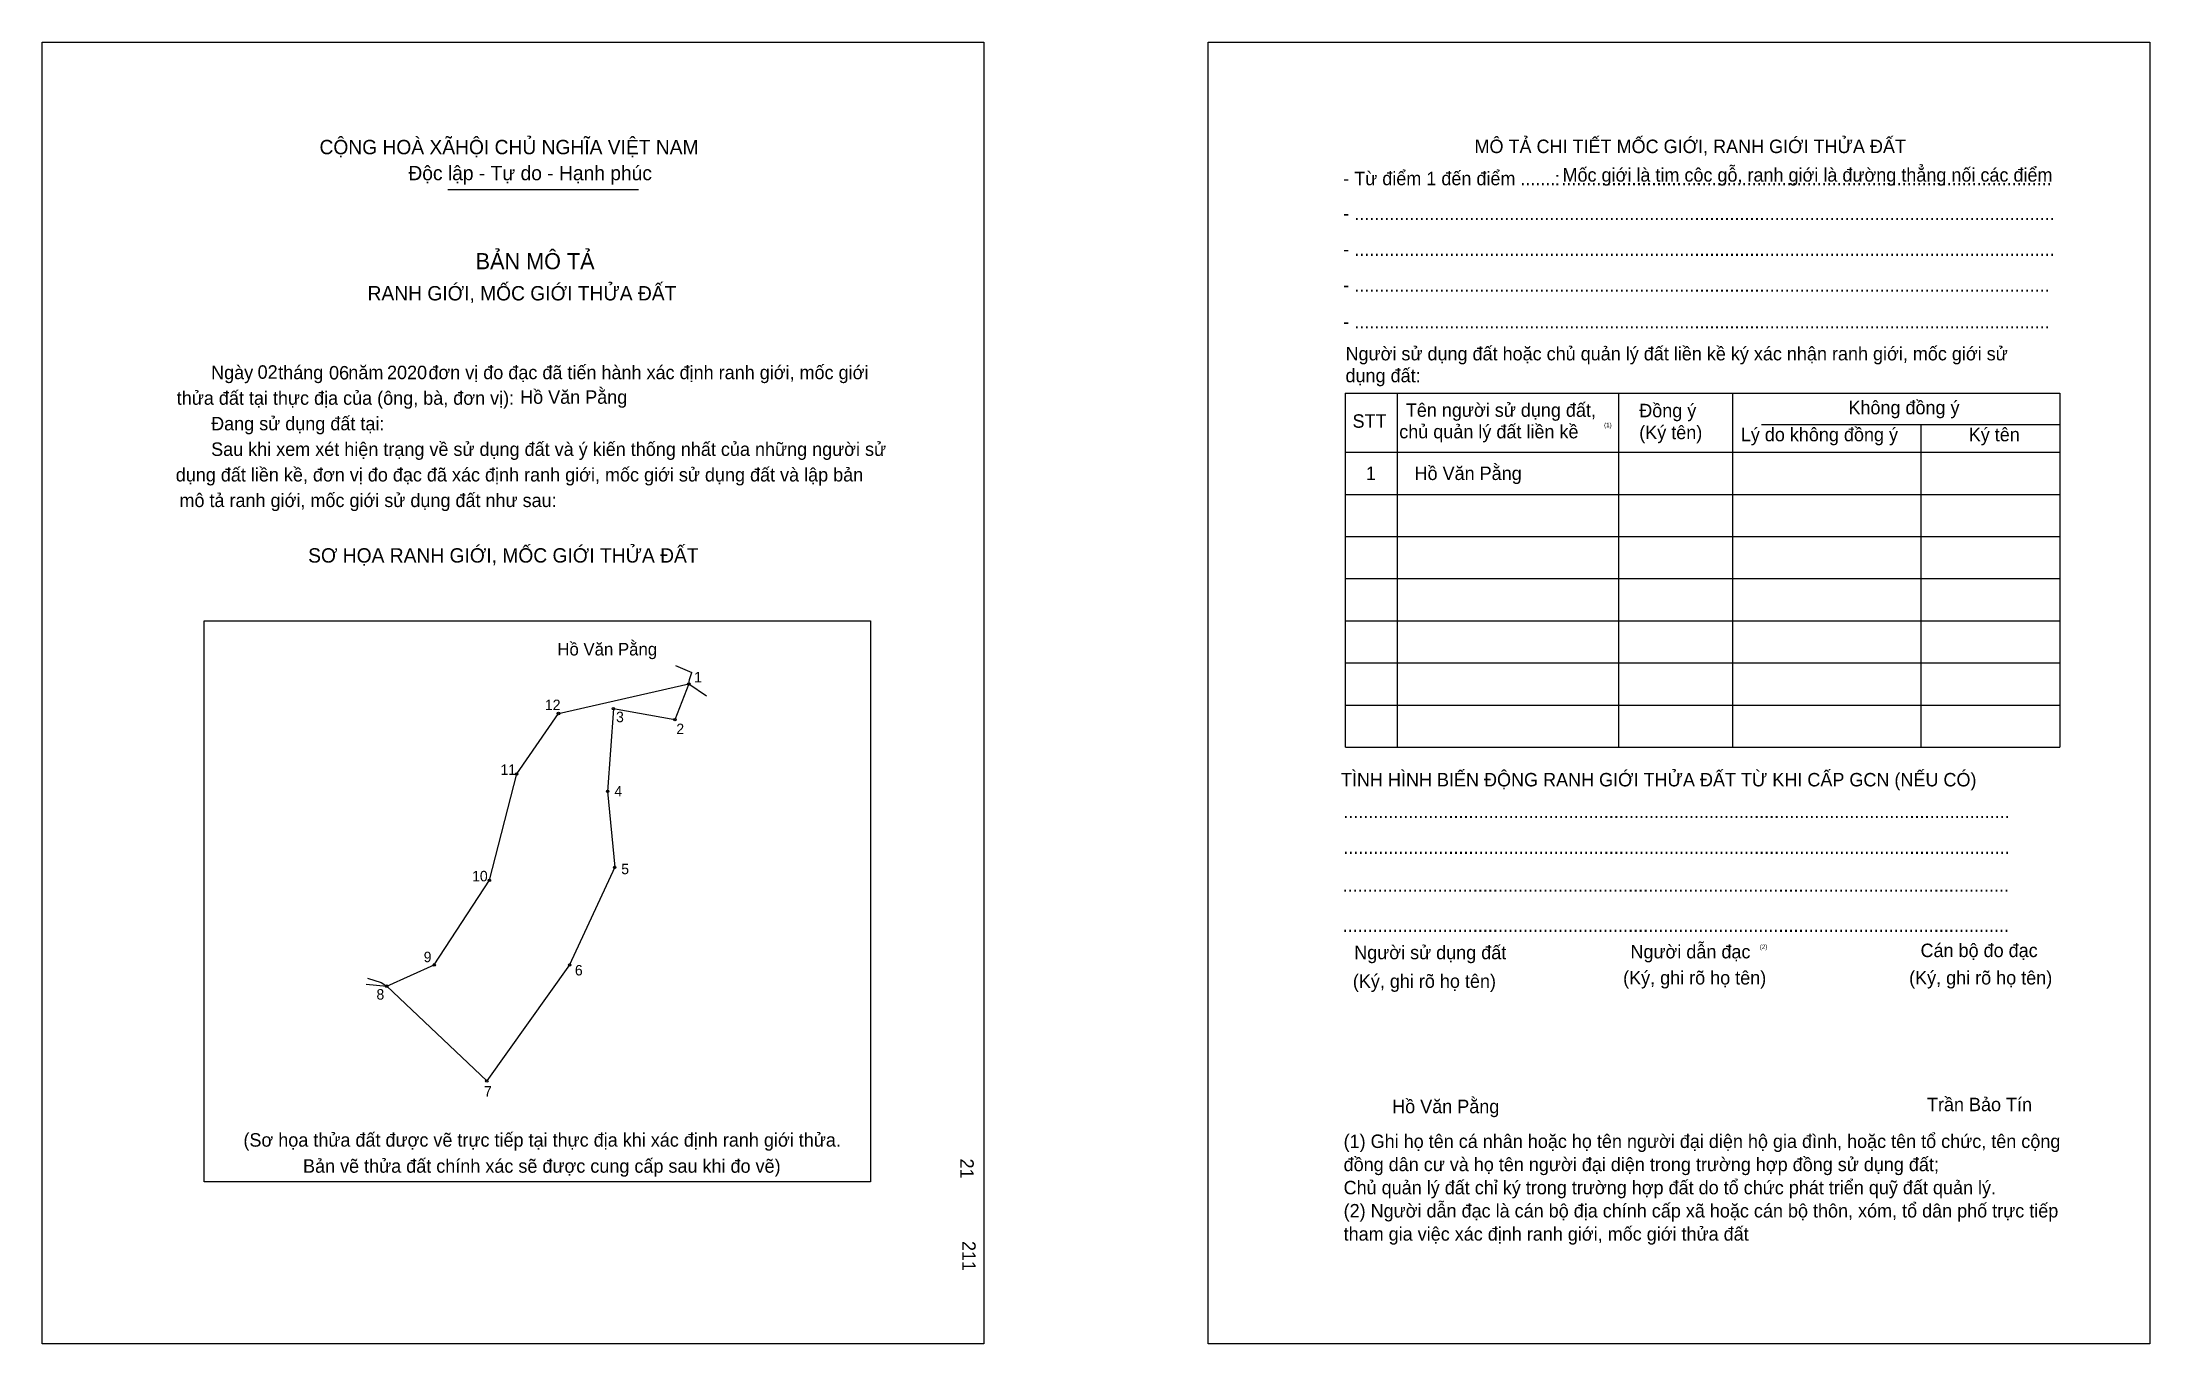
# Model space of a CAD drawing. Extents: x 547127 to 547623, y 1821149 to 1821456.
import ezdxf

# ---------------------------------------------------------------- set-up
doc = ezdxf.new("R2010")
doc.units = 0
for name, color, linetype in [('bmtKhungInTrang1', 7, 'Continuous'), ('bmtKhungInTrang2', 7, 'Continuous'), ('bmtNoiDung', 7, 'Continuous'), ('bmtTemplate', 7, 'Continuous'), ('CanhThua', 7, 'Continuous'), ('MocDinhThua', 7, 'Continuous'), ('RauThua', 7, 'Continuous'), ('SoHieuDinhThua', 7, 'Continuous'), ('TenChuLanCan', 7, 'Continuous')]:
    doc.layers.add(name, color=color, linetype=linetype)

msp = doc.modelspace()

# ---------------------------------------------------------------- linework, layer by layer
at = {"layer": 'bmtKhungInTrang1'}
msp.add_lwpolyline([(547127.14, 1821455.79), (547348.86, 1821455.79), (547348.86, 1821149.12), (547127.14, 1821149.12)], close=True, dxfattribs=at)
at = {"layer": 'bmtKhungInTrang2'}
msp.add_lwpolyline([(547401.74, 1821455.79), (547623.46, 1821455.79), (547623.46, 1821149.12), (547401.74, 1821149.12)], close=True, dxfattribs=at)
at = {"layer": 'bmtTemplate'}
for p, q in [((547222.69, 1821421.04), (547267.53, 1821421.04)), ((547446.21, 1821373.08), (547446.21, 1821289.71)), ((547498.37, 1821373.08), (547498.37, 1821289.71)), ((547525.21, 1821373.18), (547525.21, 1821289.71)), ((547602.23, 1821373.08), (547602.23, 1821289.71)), ((547532.01, 1821365.73), (547602.23, 1821365.73)), ((547434.06, 1821359.18), (547602.23, 1821359.18)), ((547434.06, 1821349.26), (547602.23, 1821349.26)), ((547434.06, 1821339.33), (547602.23, 1821339.33)), ((547434.06, 1821329.41), (547602.23, 1821329.41)), ((547434.06, 1821319.48), (547602.23, 1821319.48)), ((547434.06, 1821309.56), (547602.23, 1821309.56)), ((547434.06, 1821299.63), (547602.23, 1821299.63)), ((547434.06, 1821289.71), (547602.23, 1821289.71))]:
    msp.add_line(p, q, dxfattribs=at)
for points in [[(547433.95, 1821373.08), (547602.23, 1821373.08)], [(547433.95, 1821373.08), (547433.95, 1821289.71)], [(547569.5, 1821365.63), (547569.5, 1821289.71)]]:
    msp.add_lwpolyline(points, dxfattribs=at)
msp.add_lwpolyline([(547165.29, 1821187.32), (547165.29, 1821319.47), (547322.17, 1821319.47), (547322.17, 1821187.32)], close=True, dxfattribs=at)
at = {"layer": 'CanhThua'}
for p, q in [((547248.74, 1821297.62), (547279.43, 1821304.59)), ((547279.43, 1821304.59), (547276.14, 1821296.16)), ((547238.89, 1821283.38), (547248.74, 1821297.62)), ((547261.66, 1821298.75), (547260.3, 1821279.28)), ((547276.14, 1821296.16), (547261.66, 1821298.75)), ((547232.47, 1821258.33), (547238.89, 1821283.38)), ((547260.3, 1821279.28), (547261.97, 1821261.41)), ((547261.97, 1821261.41), (547251.35, 1821238.39)), ((547219.47, 1821238.4), (547232.47, 1821258.33)), ((547208.29, 1821233.38), (547219.47, 1821238.4)), ((547251.35, 1821238.39), (547231.84, 1821211.07)), ((547231.84, 1821211.07), (547208.29, 1821233.38))]:
    msp.add_line(p, q, dxfattribs=at)
at = {"layer": 'MocDinhThua'}
for centre in [(547279.43, 1821304.59), (547248.74, 1821297.62), (547261.66, 1821298.75), (547276.14, 1821296.16), (547238.89, 1821283.38), (547260.3, 1821279.28), (547261.97, 1821261.41), (547232.47, 1821258.33), (547219.47, 1821238.4), (547251.35, 1821238.39), (547208.29, 1821233.38), (547231.84, 1821211.07)]:
    msp.add_circle(centre, 0.295, dxfattribs=at)
at = {"layer": 'RauThua'}
for p, q in [((547276.25, 1821308.92), (547280.16, 1821307.27)), ((547279.43, 1821304.59), (547279.55, 1821305.6)), ((547279.43, 1821304.59), (547283.62, 1821301.79)), ((547279.55, 1821305.6), (547280.16, 1821307.27)), ((547203.75, 1821235.25), (547206.94, 1821234.29)), ((547203.41, 1821233.87), (547208.29, 1821233.38)), ((547206.94, 1821234.29), (547208.29, 1821233.38))]:
    msp.add_line(p, q, dxfattribs=at)

# ---------------------------------------------------------------- texts
at = {"layer": 'bmtNoiDung'}
for s, height, p in [('02', 3.172, (547177.88, 1821376.49)), ('06', 3.172, (547194.7, 1821376.32)), ('2020', 3.172, (547208.35, 1821376.39)), ('Hồ Văn Pằng', 3.1724, (547239.69, 1821370.59)), ('1', 3.17, (547438.83, 1821352.63)), ('Hồ Văn Pằng ', 3.1724, (547450.31, 1821352.63)), ('Hồ Văn Pằng', 3.1724, (547445.04, 1821203.47))]:
    msp.add_text(s, height=height, dxfattribs=at).set_placement(p)
for s, p in [('21', (547343.34, 1821192.78)), ('211', (547343.79, 1821173.36))]:
    msp.add_text(s, height=3.172, rotation=270, dxfattribs=at).set_placement(p)
at = {"layer": 'bmtTemplate'}
for s, height, p in [('CỘNG HOÀ XÃHỘI CHỦ NGHĨA VIỆT NAM', 3.3839, (547192.45, 1821429.38)), ('MÔ TẢ CHI TIẾT MỐC GIỚI, RANH GIỚI THỬA ĐẤT', 3.1712, (547464.43, 1821429.65)), ('Độc lập - Tự do - Hạnh phúc', 3.3839, (547213.38, 1821423.26)), ('- Từ điểm 1 đến điểm .......', 3.1712, (547433.52, 1821422.09)), (':', 3.17, (547483.34, 1821422.09)), ('Mốc giới là tim cộc gỗ, ranh giới là đường thẳng nối các điểm', 3.1712, (547485.16, 1821422.93)), ('..................................................................................................', 3.1712, (547484.9, 1821422.09)), ('- ............................................................................................................................................', 3.1712, (547433.52, 1821413.87)), ('BẢN MÔ TẢ', 3.807, (547229.22, 1821402.29)), ('- ............................................................................................................................................', 3.1712, (547433.52, 1821405.43)), ('RANH GIỚI, MỐC GIỚI THỬA ĐẤT', 3.3839, (547203.77, 1821394.94)), ('- ...........................................................................................................................................', 3.1712, (547433.52, 1821397)), ('- ...........................................................................................................................................', 3.1712, (547433.52, 1821388.36)), ('Người sử dụng đất hoặc chủ quản lý đất liền kề ký xác nhận ranh giới, mốc giới sử', 3.1712, (547434.06, 1821380.82)), ('Ngày     tháng     năm         đơn vị đo đạc đã tiến hành xác định ranh giới, mốc giới ', 3.1724, (547166.93, 1821376.39)), ('dụng đất:', 3.171, (547434.06, 1821375.66)), ('thửa đất tại thực địa của (ông, bà, đơn vị):', 3.1724, (547158.84, 1821370.36)), ('Tên người sử dụng đất,', 3.1712, (547448.26, 1821367.52)), ('Đồng ý', 3.171, (547503.22, 1821367.42)), ('Không đồng ý', 3.1712, (547552.47, 1821368.12)), ('Đang sử dụng đất tại:', 3.1724, (547166.93, 1821364.34)), ('STT', 3.171, (547435.71, 1821364.94)), ('chủ quản lý đất liền kề', 3.1712, (547446.71, 1821362.45)), ('(1)', 1.057, (547494.94, 1821365.05)), ('(Ký tên)', 3.171, (547503.22, 1821362.26)), ('Lý do không đồng ý', 3.1712, (547527.14, 1821361.76)), ('Ký tên', 3.171, (547580.81, 1821361.76)), ('Sau khi xem xét hiện trạng về sử dụng đất và ý kiến thống nhất của những người sử ', 3.1724, (547166.93, 1821358.31)), ('dụng đất liền kề, đơn vị đo đạc đã xác định ranh giới, mốc giới sử dụng đất và lập bản', 3.1724, (547158.6, 1821352.29)), ('mô tả ranh giới, mốc giới sử dụng đất như sau:', 3.1724, (547159.47, 1821346.26)), ('SƠ HỌA RANH GIỚI, MỐC GIỚI THỬA ĐẤT', 3.3839, (547189.78, 1821333.18)), ('TÌNH HÌNH BIẾN ĐỘNG RANH GIỚI THỬA ĐẤT TỪ KHI CẤP GCN (NẾU CÓ)', 3.1712, (547432.98, 1821280.45)), ('.....................................................................................................................................', 3.17596, (547433.52, 1821272.99)), ('.....................................................................................................................................', 3.17596, (547433.52, 1821264.55)), ('.....................................................................................................................................', 3.17596, (547433.35, 1821255.62)), ('.....................................................................................................................................', 3.17596, (547433.35, 1821246.19)), ('Người sử dụng đất', 3.1712, (547436.1, 1821239.74)), ('Người dẫn đạc', 3.1712, (547501.15, 1821239.94)), ('(2)', 1.057, (547531.6, 1821242.13)), ('Cán bộ đo đạc', 3.1712, (547569.46, 1821240.24)), ('(Ký, ghi rõ họ tên)', 3.1712, (547435.78, 1821232.99)), ('(Ký, ghi rõ họ tên)', 3.1712, (547499.42, 1821233.79)), ('(Ký, ghi rõ họ tên)', 3.1712, (547566.77, 1821233.79)), ('Trần Bảo Tín', 3.1712, (547570.97, 1821203.94)), ('(Sơ họa thửa đất được vẽ trực tiếp tại thực địa khi xác định ranh giới thửa.', 3.1724, (547174.54, 1821195.58)), ('(1) Ghi họ tên cá nhân hoặc họ tên người đại diện hộ gia đình, hoặc tên tổ chức, tên cộng', 3.1712, (547433.61, 1821195.27)), ('Bản vẽ thửa đất chính xác sẽ được cung cấp sau khi đo vẽ)', 3.1724, (547188.57, 1821189.44)), ('đồng dân cư và họ tên người đại diện trong trường hợp đồng sử dụng đất;', 3.1712, (547433.61, 1821189.81)), ('Chủ quản lý đất chỉ ký trong trường hợp đất do tổ chức phát triển quỹ đất quản lý.', 3.1712, (547433.61, 1821184.36)), ('(2) Người dẫn đạc là cán bộ địa chính cấp xã hoặc cán bộ thôn, xóm, tổ dân phố trực tiếp', 3.1712, (547433.61, 1821178.9)), ('tham gia việc xác định ranh giới, mốc giới thửa đất', 3.1712, (547433.61, 1821173.44))]:
    msp.add_text(s, height=height, dxfattribs=at).set_placement(p)
at = {"layer": 'SoHieuDinhThua'}
for s, height, p in [('1', 2.46, (547280.66, 1821304.97)), ('12', 2.461, (547245.54, 1821298.43)), ('3', 2.46, (547262.29, 1821295.58)), ('2', 2.46, (547276.48, 1821292.78)), ('11', 2.461, (547235.06, 1821283.17)), ('4', 2.46, (547261.89, 1821278.08)), ('10', 2.461, (547228.39, 1821258.09)), ('5', 2.46, (547263.51, 1821259.77)), ('9', 2.46, (547216.99, 1821239.04)), ('6', 2.46, (547252.6, 1821235.92)), ('8', 2.46, (547205.87, 1821230.23)), ('7', 2.46, (547231.2, 1821207.39))]:
    msp.add_text(s, height=height, dxfattribs=at).set_placement(p)
at = {"layer": 'TenChuLanCan'}
msp.add_text('Hồ Văn Pằng', height=2.9536, dxfattribs=at).set_placement((547248.46, 1821311.3))

doc.saveas('drawing.dxf')
